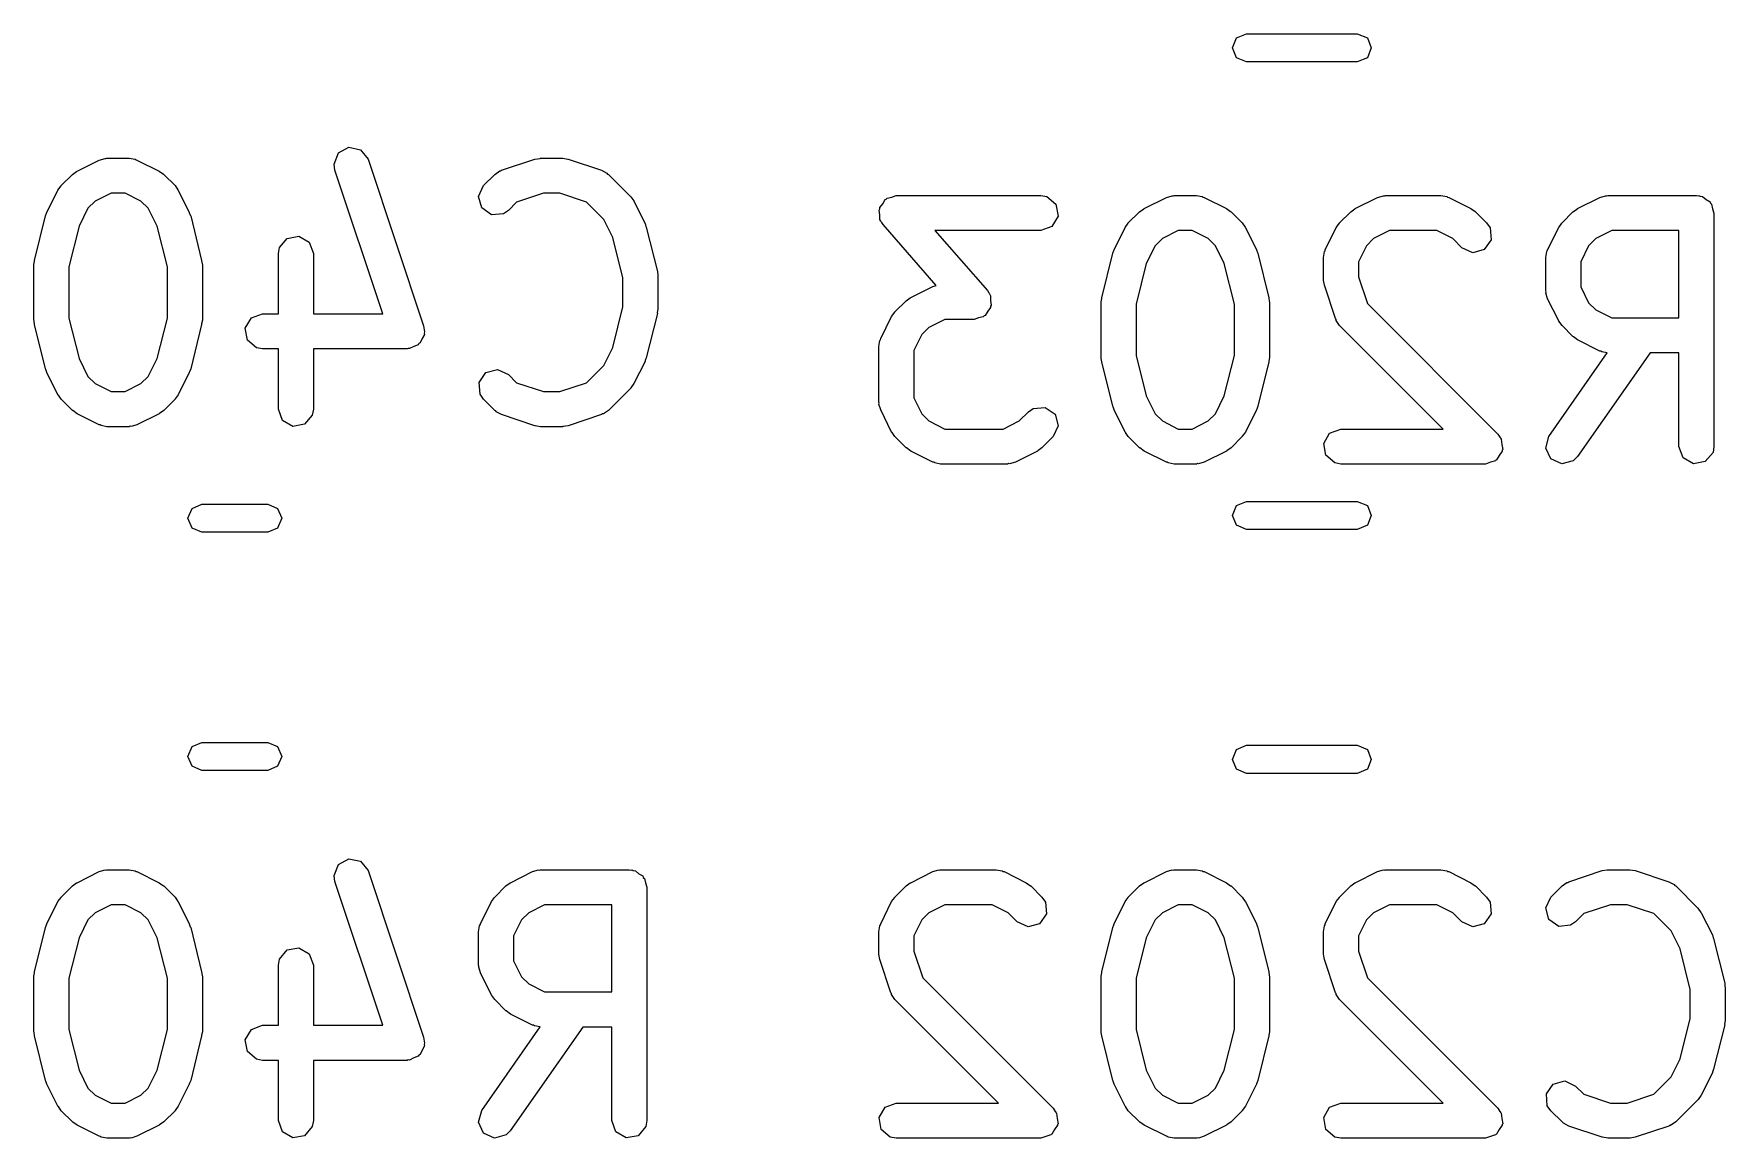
# Model space of a CAD drawing. Extents: x 109 to 192, y -153 to -42.
# Drawn here: x 168.05 to 175.29, y -76.57 to -71.84 of the extents above; entities that cross this region are included whole.
import ezdxf

# ---------------------------------------------------------------- set-up
doc = ezdxf.new("R2010")
doc.units = 0
doc.layers.add('BLACK', color=7, linetype='CONTINUOUS')

msp = doc.modelspace()

# ---------------------------------------------------------------- linework, layer by layer
at = {"layer": 'BLACK', "linetype": 'CONTINUOUS'}
for p, q in [((173.185, -71.8965), (173.202, -71.8541)), ((173.202, -71.8541), (173.245, -71.8365)), ((173.245, -71.8365), (173.719, -71.8365)), ((173.719, -71.8365), (173.762, -71.8541)), ((173.762, -71.8541), (173.779, -71.8965)), ((173.202, -71.9389), (173.185, -71.8965)), ((173.245, -71.9565), (173.202, -71.9389)), ((173.762, -71.9389), (173.719, -71.9565)), ((173.779, -71.8965), (173.762, -71.9389)), ((173.719, -71.9565), (173.245, -71.9565)), ((168.234, -72.4249), (168.329, -72.3773)), ((168.329, -72.3773), (168.354, -72.3699)), ((168.354, -72.3699), (168.358, -72.3709)), ((168.358, -72.3709), (168.362, -72.3694)), ((168.362, -72.3694), (168.458, -72.3694)), ((168.458, -72.3694), (168.483, -72.3739)), ((168.483, -72.3739), (168.487, -72.3768)), ((168.487, -72.3768), (168.491, -72.3773)), ((168.491, -72.3773), (168.586, -72.4249)), ((169.335, -72.3947), (169.354, -72.347)), ((169.354, -72.347), (169.399, -72.3226)), ((169.399, -72.3226), (169.449, -72.3329)), ((169.449, -72.3329), (169.481, -72.373)), ((169.481, -72.373), (169.719, -73.0873)), ((170.053, -72.4208), (170.196, -72.3732)), ((170.196, -72.3732), (170.218, -72.3699)), ((170.218, -72.3699), (170.22, -72.3694)), ((170.22, -72.3694), (170.315, -72.3694)), ((170.315, -72.3694), (170.337, -72.3733)), ((170.337, -72.3733), (170.338, -72.3732)), ((170.338, -72.3732), (170.481, -72.4208)), ((168.166, -72.4866), (168.214, -72.439)), ((168.214, -72.439), (168.232, -72.4261)), ((168.232, -72.4261), (168.234, -72.4249)), ((168.586, -72.4249), (168.604, -72.4383)), ((168.604, -72.4383), (168.606, -72.439)), ((168.606, -72.439), (168.654, -72.4866)), ((169.339, -72.4205), (169.335, -72.3947)), ((169.544, -73.036), (169.339, -72.4205)), ((169.976, -72.4866), (170.024, -72.439)), ((170.024, -72.439), (170.045, -72.424)), ((170.045, -72.424), (170.049, -72.4236)), ((170.049, -72.4236), (170.053, -72.4208)), ((170.481, -72.4208), (170.504, -72.4333)), ((170.504, -72.4333), (170.507, -72.4371)), ((170.507, -72.4371), (170.511, -72.439)), ((170.511, -72.439), (170.606, -72.5342)), ((168.105, -72.6013), (168.152, -72.5061)), ((168.152, -72.5061), (168.166, -72.4881)), ((168.166, -72.4881), (168.166, -72.4866)), ((168.38, -72.5194), (168.312, -72.5536)), ((168.44, -72.5194), (168.38, -72.5194)), ((168.508, -72.5536), (168.44, -72.5194)), ((168.654, -72.4866), (168.666, -72.505)), ((168.666, -72.505), (168.668, -72.5061)), ((168.668, -72.5061), (168.715, -72.6013)), ((169.954, -72.5331), (169.976, -72.4866)), ((170.232, -72.5194), (170.117, -72.5576)), ((170.303, -72.5194), (170.232, -72.5194)), ((170.417, -72.5576), (170.303, -72.5194)), ((171.725, -72.5363), (171.744, -72.5294)), ((171.744, -72.5294), (172.363, -72.5294)), ((172.363, -72.5294), (172.389, -72.5339)), ((172.901, -72.5373), (172.926, -72.5299)), ((172.926, -72.5299), (172.93, -72.5309)), ((172.93, -72.5309), (172.934, -72.5294)), ((172.934, -72.5294), (173.03, -72.5294)), ((173.03, -72.5294), (173.055, -72.5339)), ((173.806, -72.5373), (173.831, -72.5299)), ((173.831, -72.5299), (173.835, -72.5309)), ((173.835, -72.5309), (173.839, -72.5294)), ((173.839, -72.5294), (174.077, -72.5294)), ((174.077, -72.5294), (174.103, -72.5339)), ((174.758, -72.5373), (174.783, -72.5299)), ((174.783, -72.5299), (174.787, -72.5309)), ((174.787, -72.5309), (174.792, -72.5294)), ((174.792, -72.5294), (175.172, -72.5294)), ((175.172, -72.5294), (175.182, -72.5311)), ((175.182, -72.5311), (175.185, -72.5305)), ((175.185, -72.5305), (175.188, -72.5322)), ((175.188, -72.5322), (175.198, -72.5339)), ((168.099, -72.6167), (168.104, -72.6048)), ((168.104, -72.6048), (168.105, -72.6013)), ((168.281, -72.584), (168.243, -72.661)), ((168.312, -72.5536), (168.281, -72.584)), ((168.539, -72.584), (168.508, -72.5536)), ((168.577, -72.661), (168.539, -72.584)), ((168.715, -72.6013), (168.719, -72.6137)), ((169.968, -72.5826), (169.954, -72.5331)), ((170.01, -72.6121), (169.968, -72.5826)), ((170.082, -72.5927), (170.061, -72.6076)), ((170.117, -72.5576), (170.082, -72.5927)), ((170.491, -72.6317), (170.417, -72.5576)), ((170.606, -72.5342), (170.619, -72.5526)), ((170.619, -72.5526), (170.62, -72.5537)), ((170.62, -72.5537), (170.668, -72.6489)), ((171.67, -72.5914), (171.673, -72.5862)), ((171.674, -72.6113), (171.67, -72.5914)), ((171.673, -72.5802), (171.686, -72.5644)), ((171.673, -72.5862), (171.673, -72.5802)), ((171.686, -72.5644), (171.696, -72.5469)), ((171.696, -72.5469), (171.701, -72.5449)), ((171.701, -72.5449), (171.705, -72.5402)), ((171.705, -72.5402), (171.725, -72.5363)), ((172.389, -72.5339), (172.428, -72.5669)), ((172.428, -72.5669), (172.437, -72.6174)), ((172.738, -72.6466), (172.786, -72.599)), ((172.786, -72.599), (172.804, -72.5861)), ((172.804, -72.5861), (172.806, -72.5849)), ((172.806, -72.5849), (172.901, -72.5373)), ((173.055, -72.5339), (173.059, -72.5368)), ((173.059, -72.5368), (173.063, -72.5373)), ((173.063, -72.5373), (173.158, -72.5849)), ((173.158, -72.5849), (173.176, -72.5983)), ((173.176, -72.5983), (173.178, -72.599)), ((173.178, -72.599), (173.226, -72.6466)), ((173.643, -72.6466), (173.691, -72.599)), ((173.691, -72.599), (173.709, -72.5861)), ((173.709, -72.5861), (173.71, -72.5849)), ((173.71, -72.5849), (173.806, -72.5373)), ((174.103, -72.5339), (174.106, -72.5368)), ((174.106, -72.5368), (174.111, -72.5373)), ((174.111, -72.5373), (174.206, -72.5849)), ((174.206, -72.5849), (174.224, -72.5983)), ((174.224, -72.5983), (174.226, -72.599)), ((174.226, -72.599), (174.273, -72.6466)), ((174.596, -72.6466), (174.643, -72.599)), ((174.643, -72.599), (174.662, -72.5861)), ((174.662, -72.5861), (174.663, -72.5849)), ((174.663, -72.5849), (174.758, -72.5373)), ((175.198, -72.5339), (175.213, -72.5464)), ((175.213, -72.5464), (175.23, -72.5562)), ((175.23, -72.5562), (175.232, -72.5625)), ((175.232, -72.5625), (175.237, -72.5669)), ((175.237, -72.5669), (175.241, -72.5861)), ((175.241, -72.5861), (175.247, -72.6044)), ((175.247, -72.6044), (175.247, -73.6044)), ((168.052, -72.8071), (168.099, -72.6167)), ((168.243, -72.661), (168.199, -72.8346)), ((168.621, -72.8346), (168.577, -72.661)), ((168.719, -72.6137), (168.721, -72.6167)), ((168.721, -72.6167), (168.768, -72.8071)), ((170.061, -72.6076), (170.01, -72.6121)), ((170.53, -72.7087), (170.491, -72.6317)), ((170.668, -72.6489), (170.671, -72.6613)), ((170.671, -72.6613), (170.673, -72.6643)), ((170.673, -72.6643), (170.721, -72.8548)), ((171.674, -72.6315), (171.674, -72.6113)), ((171.678, -72.6388), (171.674, -72.6315)), ((171.679, -72.6419), (171.678, -72.6388)), ((171.682, -72.6441), (171.679, -72.6419)), ((171.687, -72.6538), (171.682, -72.6441)), ((171.915, -72.914), (171.687, -72.6538)), ((172.411, -72.6618), (172.363, -72.6794)), ((172.437, -72.6174), (172.411, -72.6618)), ((172.677, -72.7613), (172.724, -72.6661)), ((172.724, -72.6661), (172.738, -72.6481)), ((172.738, -72.6481), (172.738, -72.6466)), ((173.226, -72.6466), (173.238, -72.665)), ((173.238, -72.665), (173.24, -72.6661)), ((173.24, -72.6661), (173.287, -72.7613)), ((173.582, -72.7613), (173.629, -72.6661)), ((173.629, -72.6661), (173.643, -72.6481)), ((173.643, -72.6481), (173.643, -72.6466)), ((174.273, -72.6466), (174.288, -72.6679)), ((174.288, -72.6679), (174.293, -72.719)), ((174.534, -72.7613), (174.582, -72.6661)), ((174.582, -72.6661), (174.595, -72.6481)), ((174.595, -72.6481), (174.596, -72.6466)), ((169.101, -72.7521), (169.134, -72.7128)), ((169.134, -72.7128), (169.185, -72.7039)), ((169.185, -72.7039), (169.229, -72.7295)), ((169.229, -72.7295), (169.247, -72.7777)), ((170.573, -72.8822), (170.53, -72.7087)), ((172.363, -72.6794), (171.909, -72.6794)), ((171.909, -72.6794), (172.134, -72.9359)), ((172.853, -72.744), (172.815, -72.821)), ((172.884, -72.7136), (172.853, -72.744)), ((172.952, -72.6794), (172.884, -72.7136)), ((173.012, -72.6794), (172.952, -72.6794)), ((173.08, -72.7136), (173.012, -72.6794)), ((173.111, -72.744), (173.08, -72.7136)), ((173.149, -72.821), (173.111, -72.744)), ((173.758, -72.744), (173.724, -72.8126)), ((173.788, -72.7136), (173.758, -72.744)), ((173.857, -72.6794), (173.788, -72.7136)), ((174.06, -72.6794), (173.857, -72.6794)), ((174.128, -72.7136), (174.06, -72.6794)), ((174.167, -72.7527), (174.128, -72.7136)), ((174.293, -72.719), (174.263, -72.7611)), ((174.71, -72.744), (174.676, -72.8126)), ((174.741, -72.7136), (174.71, -72.744)), ((174.809, -72.6794), (174.741, -72.7136)), ((175.097, -72.6794), (174.809, -72.6794)), ((175.097, -73.0532), (175.097, -72.6794)), ((168.049, -72.8253), (168.052, -72.8106)), ((168.052, -72.8106), (168.052, -72.8071)), ((168.768, -72.8071), (168.77, -72.8221)), ((168.77, -72.8221), (168.771, -72.8253)), ((169.097, -72.7777), (169.101, -72.7521)), ((169.097, -73.036), (169.097, -72.7777)), ((169.247, -72.7777), (169.247, -73.036)), ((172.624, -72.9671), (172.671, -72.7767)), ((172.671, -72.7767), (172.676, -72.7648)), ((172.676, -72.7648), (172.677, -72.7613)), ((172.815, -72.821), (172.771, -72.9946)), ((173.193, -72.9946), (173.149, -72.821)), ((173.287, -72.7613), (173.291, -72.7737)), ((173.291, -72.7737), (173.293, -72.7767)), ((173.293, -72.7767), (173.34, -72.9671)), ((173.574, -72.7949), (173.578, -72.7692)), ((173.574, -72.8901), (173.574, -72.7949)), ((173.578, -72.7692), (173.581, -72.7658)), ((173.581, -72.7658), (173.582, -72.7613)), ((173.724, -72.8126), (173.724, -72.8779)), ((174.214, -72.7743), (174.167, -72.7527)), ((174.263, -72.7611), (174.214, -72.7743)), ((174.526, -72.7949), (174.531, -72.7692)), ((174.526, -72.9377), (174.526, -72.7949)), ((174.531, -72.7692), (174.533, -72.7658)), ((174.533, -72.7658), (174.534, -72.7613)), ((174.676, -72.8126), (174.676, -72.92)), ((168.049, -73.0634), (168.049, -72.8253)), ((168.199, -72.8346), (168.199, -73.0542)), ((168.621, -73.0542), (168.621, -72.8346)), ((168.771, -72.8253), (168.771, -73.0634)), ((170.573, -73.0066), (170.573, -72.8822)), ((170.721, -72.8548), (170.722, -72.8697)), ((170.722, -72.8697), (170.723, -72.873)), ((170.723, -72.873), (170.723, -73.0158)), ((173.574, -72.8916), (173.574, -72.8901)), ((173.578, -72.9138), (173.574, -72.8916)), ((173.724, -72.8779), (173.762, -72.9924)), ((171.786, -72.9799), (171.804, -72.9671)), ((171.804, -72.9671), (171.806, -72.9659)), ((171.806, -72.9659), (171.901, -72.9183)), ((171.901, -72.9183), (171.915, -72.914)), ((172.134, -72.9359), (172.14, -72.9456)), ((172.14, -72.9456), (172.142, -72.9478)), ((172.142, -72.9478), (172.143, -72.9509)), ((172.143, -72.9509), (172.147, -72.9582)), ((172.147, -72.9582), (172.148, -72.9784)), ((172.624, -72.9706), (172.624, -72.9671)), ((173.34, -72.9671), (173.342, -72.9821)), ((173.625, -73.0567), (173.578, -72.9138)), ((174.528, -72.9419), (174.526, -72.9377)), ((174.527, -72.9463), (174.528, -72.9419)), ((174.534, -72.9713), (174.527, -72.9463)), ((174.676, -72.92), (174.71, -72.9885)), ((168.981, -73.0536), (169.029, -73.036)), ((169.029, -73.036), (169.097, -73.036)), ((169.247, -73.036), (169.544, -73.036)), ((170.53, -73.1801), (170.573, -73.0066)), ((170.721, -73.034), (170.673, -73.2245)), ((170.723, -73.0158), (170.72, -73.0306)), ((170.72, -73.0306), (170.721, -73.034)), ((171.724, -73.047), (171.738, -73.029)), ((171.738, -73.0275), (171.786, -72.9799)), ((171.738, -73.029), (171.738, -73.0275)), ((172.136, -73.0253), (172.125, -73.0428)), ((172.148, -73.0095), (172.136, -73.0253)), ((172.148, -72.9784), (172.151, -72.9984)), ((172.151, -72.9984), (172.148, -73.0035)), ((172.148, -73.0035), (172.148, -73.0095)), ((172.621, -72.9853), (172.624, -72.9706)), ((172.621, -73.2234), (172.621, -72.9853)), ((172.771, -72.9946), (172.771, -73.2142)), ((173.193, -73.2142), (173.193, -72.9946)), ((173.342, -72.9821), (173.343, -72.9853)), ((173.343, -72.9853), (173.343, -73.2234)), ((173.762, -72.9924), (174.321, -73.5513)), ((174.582, -73.0665), (174.534, -72.9713)), ((174.71, -72.9885), (174.741, -73.0189)), ((174.741, -73.0189), (174.809, -73.0532)), ((168.05, -73.0667), (168.049, -73.0634)), ((168.052, -73.0816), (168.05, -73.0667)), ((168.099, -73.2721), (168.052, -73.0816)), ((168.199, -73.0542), (168.243, -73.2277)), ((168.577, -73.2277), (168.621, -73.0542)), ((168.768, -73.0816), (168.721, -73.2721)), ((168.771, -73.0634), (168.768, -73.0782)), ((168.768, -73.0782), (168.768, -73.0816)), ((168.955, -73.098), (168.981, -73.0536)), ((168.964, -73.1485), (168.955, -73.098)), ((169.719, -73.0873), (169.723, -73.1131)), ((171.677, -73.1423), (171.724, -73.047)), ((171.884, -73.0946), (171.853, -73.125)), ((171.952, -73.0603), (171.884, -73.0946)), ((172.077, -73.0603), (171.952, -73.0603)), ((172.096, -73.0534), (172.077, -73.0603)), ((172.116, -73.0495), (172.096, -73.0534)), ((172.12, -73.0448), (172.116, -73.0495)), ((172.125, -73.0428), (172.12, -73.0448)), ((173.628, -73.0602), (173.625, -73.0567)), ((173.628, -73.0646), (173.628, -73.0602)), ((173.643, -73.086), (173.628, -73.0646)), ((174.087, -73.5294), (173.643, -73.086)), ((174.583, -73.0676), (174.582, -73.0665)), ((174.596, -73.086), (174.583, -73.0676)), ((174.643, -73.1336), (174.596, -73.086)), ((174.809, -73.0532), (175.097, -73.0532)), ((169.003, -73.1815), (168.964, -73.1485)), ((169.029, -73.186), (169.003, -73.1815)), ((169.653, -73.1841), (169.648, -73.186)), ((169.659, -73.1852), (169.653, -73.1841)), ((169.677, -73.1755), (169.659, -73.1852)), ((169.696, -73.1685), (169.677, -73.1755)), ((169.699, -73.1635), (169.696, -73.1685)), ((169.704, -73.1608), (169.699, -73.1635)), ((169.712, -73.1418), (169.704, -73.1608)), ((169.722, -73.1241), (169.712, -73.1418)), ((169.723, -73.1131), (169.721, -73.1184)), ((169.721, -73.1184), (169.722, -73.1241)), ((170.491, -73.2571), (170.53, -73.1801)), ((171.669, -73.1758), (171.673, -73.1502)), ((171.669, -73.4139), (171.669, -73.1758)), ((171.673, -73.1502), (171.676, -73.1467)), ((171.676, -73.1467), (171.677, -73.1423)), ((171.853, -73.125), (171.819, -73.1935)), ((174.645, -73.1343), (174.643, -73.1336)), ((174.663, -73.1477), (174.645, -73.1343)), ((174.758, -73.1953), (174.663, -73.1477)), ((168.243, -73.2277), (168.281, -73.3047)), ((168.539, -73.3047), (168.577, -73.2277)), ((169.097, -73.186), (169.029, -73.186)), ((169.097, -73.4444), (169.097, -73.186)), ((169.648, -73.186), (169.247, -73.186)), ((169.247, -73.186), (169.247, -73.4444)), ((170.668, -73.2398), (170.62, -73.3351)), ((170.673, -73.2245), (170.668, -73.2363)), ((170.668, -73.2363), (170.668, -73.2398)), ((171.819, -73.1935), (171.819, -73.3962)), ((172.622, -73.2267), (172.621, -73.2234)), ((172.624, -73.2416), (172.622, -73.2267)), ((172.671, -73.4321), (172.624, -73.2416)), ((172.771, -73.2142), (172.815, -73.3877)), ((173.149, -73.3877), (173.193, -73.2142)), ((173.34, -73.2416), (173.293, -73.4321)), ((173.343, -73.2234), (173.34, -73.2382)), ((173.34, -73.2382), (173.34, -73.2416)), ((174.54, -73.5614), (174.79, -73.203)), ((174.973, -73.2032), (174.662, -73.6474)), ((174.762, -73.1958), (174.758, -73.1953)), ((174.766, -73.1987), (174.762, -73.1958)), ((174.79, -73.203), (174.766, -73.1987)), ((175.097, -73.2032), (174.973, -73.2032)), ((175.097, -73.6044), (175.097, -73.2032)), ((168.101, -73.275), (168.099, -73.2721)), ((168.105, -73.2874), (168.101, -73.275)), ((168.152, -73.3827), (168.105, -73.2874)), ((168.281, -73.3047), (168.312, -73.3351)), ((168.508, -73.3351), (168.539, -73.3047)), ((168.715, -73.2874), (168.668, -73.3827)), ((168.716, -73.2839), (168.715, -73.2874)), ((168.721, -73.2721), (168.716, -73.2839)), ((169.957, -73.3297), (169.986, -73.2877)), ((169.986, -73.2877), (170.036, -73.2744)), ((170.036, -73.2744), (170.082, -73.2961)), ((170.082, -73.2961), (170.117, -73.3312)), ((170.417, -73.3312), (170.491, -73.2571)), ((168.154, -73.3838), (168.152, -73.3827)), ((168.166, -73.4022), (168.154, -73.3838)), ((168.312, -73.3351), (168.38, -73.3694)), ((168.38, -73.3694), (168.44, -73.3694)), ((168.44, -73.3694), (168.508, -73.3351)), ((168.668, -73.3827), (168.654, -73.4007)), ((168.654, -73.4007), (168.654, -73.4022)), ((169.961, -73.3808), (169.957, -73.3297)), ((169.976, -73.4022), (169.961, -73.3808)), ((170.117, -73.3312), (170.232, -73.3694)), ((170.232, -73.3694), (170.303, -73.3694)), ((170.303, -73.3694), (170.417, -73.3312)), ((170.606, -73.3546), (170.511, -73.4498)), ((170.607, -73.3531), (170.606, -73.3546)), ((170.62, -73.3351), (170.607, -73.3531)), ((171.819, -73.3962), (171.853, -73.4647)), ((172.815, -73.3877), (172.853, -73.4647)), ((173.111, -73.4647), (173.149, -73.3877)), ((168.214, -73.4498), (168.166, -73.4022)), ((168.216, -73.4505), (168.214, -73.4498)), ((168.234, -73.4638), (168.216, -73.4505)), ((168.329, -73.5115), (168.234, -73.4638)), ((168.586, -73.4638), (168.491, -73.5115)), ((168.588, -73.4627), (168.586, -73.4638)), ((168.606, -73.4498), (168.588, -73.4627)), ((168.654, -73.4022), (168.606, -73.4498)), ((169.114, -73.4926), (169.097, -73.4444)), ((169.242, -73.47), (169.209, -73.5093)), ((169.247, -73.4444), (169.242, -73.47)), ((170.024, -73.4498), (169.976, -73.4022)), ((170.028, -73.4517), (170.024, -73.4498)), ((170.03, -73.4555), (170.028, -73.4517)), ((170.053, -73.4679), (170.03, -73.4555)), ((170.196, -73.5155), (170.053, -73.4679)), ((170.481, -73.4679), (170.338, -73.5155)), ((170.485, -73.4651), (170.481, -73.4679)), ((170.489, -73.4647), (170.485, -73.4651)), ((170.511, -73.4498), (170.489, -73.4647)), ((171.67, -73.4181), (171.669, -73.4139)), ((171.669, -73.4225), (171.67, -73.4181)), ((171.677, -73.4474), (171.669, -73.4225)), ((171.724, -73.5427), (171.677, -73.4474)), ((171.853, -73.4647), (171.884, -73.4951)), ((172.271, -73.4951), (172.31, -73.4561)), ((172.31, -73.4561), (172.331, -73.4412)), ((172.331, -73.4412), (172.382, -73.4367)), ((172.382, -73.4367), (172.424, -73.4661)), ((172.424, -73.4661), (172.438, -73.5157)), ((172.673, -73.435), (172.671, -73.4321)), ((172.677, -73.4474), (172.673, -73.435)), ((172.724, -73.5427), (172.677, -73.4474)), ((172.853, -73.4647), (172.884, -73.4951)), ((173.08, -73.4951), (173.111, -73.4647)), ((173.287, -73.4474), (173.24, -73.5427)), ((173.288, -73.4439), (173.287, -73.4474)), ((173.293, -73.4321), (173.288, -73.4439)), ((168.333, -73.512), (168.329, -73.5115)), ((168.337, -73.5149), (168.333, -73.512)), ((168.362, -73.5194), (168.337, -73.5149)), ((168.458, -73.5194), (168.362, -73.5194)), ((168.462, -73.5178), (168.458, -73.5194)), ((168.466, -73.5189), (168.462, -73.5178)), ((168.491, -73.5115), (168.466, -73.5189)), ((169.159, -73.5182), (169.114, -73.4926)), ((169.209, -73.5093), (169.159, -73.5182)), ((170.197, -73.5155), (170.196, -73.5155)), ((170.22, -73.5194), (170.197, -73.5155)), ((170.315, -73.5194), (170.22, -73.5194)), ((170.316, -73.5188), (170.315, -73.5194)), ((170.338, -73.5155), (170.316, -73.5188)), ((171.726, -73.5438), (171.724, -73.5427)), ((171.738, -73.5622), (171.726, -73.5438)), ((171.884, -73.4951), (171.952, -73.5294)), ((171.952, -73.5294), (172.202, -73.5294)), ((172.202, -73.5294), (172.271, -73.4951)), ((172.438, -73.5157), (172.416, -73.5622)), ((172.726, -73.5438), (172.724, -73.5427)), ((172.738, -73.5622), (172.726, -73.5438)), ((172.884, -73.4951), (172.952, -73.5294)), ((172.952, -73.5294), (173.012, -73.5294)), ((173.012, -73.5294), (173.08, -73.4951)), ((173.24, -73.5427), (173.226, -73.5607)), ((173.6, -73.5469), (173.649, -73.5294)), ((173.649, -73.5294), (174.087, -73.5294)), ((171.786, -73.6098), (171.738, -73.5622)), ((171.788, -73.6105), (171.786, -73.6098)), ((171.806, -73.6238), (171.788, -73.6105)), ((172.368, -73.6098), (172.35, -73.6227)), ((172.416, -73.5622), (172.368, -73.6098)), ((172.786, -73.6098), (172.738, -73.5622)), ((172.788, -73.6105), (172.786, -73.6098)), ((172.806, -73.6238), (172.788, -73.6105)), ((173.178, -73.6098), (173.16, -73.6227)), ((173.226, -73.5622), (173.178, -73.6098)), ((173.226, -73.5607), (173.226, -73.5622)), ((173.575, -73.5914), (173.6, -73.5469)), ((173.584, -73.6419), (173.575, -73.5914)), ((174.321, -73.5513), (174.33, -73.5648)), ((174.33, -73.5648), (174.333, -73.5669)), ((174.333, -73.5669), (174.333, -73.5689)), ((174.333, -73.5689), (174.336, -73.5727)), ((174.336, -73.5727), (174.338, -73.5952)), ((174.338, -73.5952), (174.342, -73.6174)), ((174.342, -73.6174), (174.34, -73.6204)), ((174.526, -73.6109), (174.54, -73.5614)), ((174.548, -73.6574), (174.526, -73.6109)), ((175.115, -73.6526), (175.097, -73.6044)), ((175.247, -73.6044), (175.243, -73.63)), ((171.901, -73.6715), (171.806, -73.6238)), ((171.905, -73.672), (171.901, -73.6715)), ((171.909, -73.6749), (171.905, -73.672)), ((171.934, -73.6794), (171.909, -73.6749)), ((172.22, -73.6794), (171.934, -73.6794)), ((172.224, -73.6778), (172.22, -73.6794)), ((172.229, -73.6789), (172.224, -73.6778)), ((172.254, -73.6715), (172.229, -73.6789)), ((172.349, -73.6238), (172.254, -73.6715)), ((172.35, -73.6227), (172.349, -73.6238)), ((172.901, -73.6715), (172.806, -73.6238)), ((172.905, -73.672), (172.901, -73.6715)), ((172.909, -73.6749), (172.905, -73.672)), ((172.934, -73.6794), (172.909, -73.6749)), ((173.03, -73.6794), (172.934, -73.6794)), ((173.034, -73.6778), (173.03, -73.6794)), ((173.038, -73.6789), (173.034, -73.6778)), ((173.063, -73.6715), (173.038, -73.6789)), ((173.158, -73.6238), (173.063, -73.6715)), ((173.16, -73.6227), (173.158, -73.6238)), ((173.623, -73.6749), (173.584, -73.6419)), ((173.649, -73.6794), (173.623, -73.6749)), ((174.268, -73.6794), (173.649, -73.6794)), ((174.289, -73.6717), (174.268, -73.6794)), ((174.311, -73.6658), (174.289, -73.6717)), ((174.313, -73.663), (174.311, -73.6658)), ((174.316, -73.6618), (174.313, -73.663)), ((174.327, -73.6423), (174.316, -73.6618)), ((174.34, -73.6238), (174.327, -73.6423)), ((174.34, -73.6204), (174.34, -73.6238)), ((174.595, -73.6791), (174.548, -73.6574)), ((174.644, -73.6658), (174.595, -73.6791)), ((174.662, -73.6474), (174.644, -73.6658)), ((175.159, -73.6782), (175.115, -73.6526)), ((175.21, -73.6693), (175.159, -73.6782)), ((175.243, -73.63), (175.21, -73.6693)), ((168.709, -73.912), (168.727, -73.8696)), ((168.727, -73.8696), (168.769, -73.852)), ((168.769, -73.852), (169.051, -73.852)), ((169.051, -73.852), (169.093, -73.8696)), ((169.093, -73.8696), (169.111, -73.912)), ((173.185, -73.8995), (173.202, -73.8571)), ((173.202, -73.9419), (173.185, -73.8995)), ((173.202, -73.8571), (173.245, -73.8395)), ((173.245, -73.8395), (173.719, -73.8395)), ((173.719, -73.8395), (173.762, -73.8571)), ((173.762, -73.8571), (173.779, -73.8995)), ((173.779, -73.8995), (173.762, -73.9419)), ((168.727, -73.9544), (168.709, -73.912)), ((168.769, -73.972), (168.727, -73.9544)), ((169.051, -73.972), (168.769, -73.972)), ((169.093, -73.9544), (169.051, -73.972)), ((169.111, -73.912), (169.093, -73.9544)), ((173.245, -73.9595), (173.202, -73.9419)), ((173.719, -73.9595), (173.245, -73.9595)), ((173.762, -73.9419), (173.719, -73.9595)), ((168.709, -74.932), (168.727, -74.8896)), ((168.727, -74.8896), (168.769, -74.872)), ((168.769, -74.872), (169.051, -74.872)), ((169.051, -74.872), (169.093, -74.8896)), ((169.093, -74.8896), (169.111, -74.932)), ((173.185, -74.9445), (173.202, -74.9021)), ((173.202, -74.9021), (173.245, -74.8845)), ((173.245, -74.8845), (173.719, -74.8845)), ((173.719, -74.8845), (173.762, -74.9021)), ((173.762, -74.9021), (173.779, -74.9445)), ((168.727, -74.9744), (168.709, -74.932)), ((168.769, -74.992), (168.727, -74.9744)), ((169.051, -74.992), (168.769, -74.992)), ((169.093, -74.9744), (169.051, -74.992)), ((169.111, -74.932), (169.093, -74.9744)), ((173.202, -74.9869), (173.185, -74.9445)), ((173.245, -75.0045), (173.202, -74.9869)), ((173.762, -74.9869), (173.719, -75.0045)), ((173.779, -74.9445), (173.762, -74.9869)), ((173.719, -75.0045), (173.245, -75.0045)), ((168.234, -75.4729), (168.329, -75.4253)), ((168.329, -75.4253), (168.354, -75.4179)), ((168.354, -75.4179), (168.358, -75.4189)), ((168.358, -75.4189), (168.362, -75.4174)), ((168.362, -75.4174), (168.458, -75.4174)), ((168.458, -75.4174), (168.483, -75.4219)), ((168.483, -75.4219), (168.487, -75.4248)), ((168.487, -75.4248), (168.491, -75.4253)), ((168.491, -75.4253), (168.586, -75.4729)), ((169.335, -75.4427), (169.354, -75.395)), ((169.354, -75.395), (169.399, -75.3706)), ((169.399, -75.3706), (169.449, -75.3809)), ((169.449, -75.3809), (169.481, -75.421)), ((169.481, -75.421), (169.719, -76.1353)), ((170.091, -75.4729), (170.186, -75.4253)), ((170.186, -75.4253), (170.211, -75.4179)), ((170.211, -75.4179), (170.215, -75.4189)), ((170.215, -75.4189), (170.22, -75.4174)), ((170.22, -75.4174), (170.6, -75.4174)), ((170.6, -75.4174), (170.61, -75.4191)), ((170.61, -75.4191), (170.613, -75.4185)), ((170.613, -75.4185), (170.616, -75.4202)), ((170.616, -75.4202), (170.626, -75.4219)), ((170.626, -75.4219), (170.641, -75.4344)), ((171.806, -75.4729), (171.901, -75.4253)), ((171.901, -75.4253), (171.926, -75.4179)), ((171.926, -75.4179), (171.93, -75.4189)), ((171.93, -75.4189), (171.934, -75.4174)), ((171.934, -75.4174), (172.172, -75.4174)), ((172.172, -75.4174), (172.198, -75.4219)), ((172.198, -75.4219), (172.202, -75.4248)), ((172.202, -75.4248), (172.206, -75.4253)), ((172.206, -75.4253), (172.301, -75.4729)), ((172.806, -75.4729), (172.901, -75.4253)), ((172.901, -75.4253), (172.926, -75.4179)), ((172.926, -75.4179), (172.93, -75.4189)), ((172.93, -75.4189), (172.934, -75.4174)), ((172.934, -75.4174), (173.03, -75.4174)), ((173.03, -75.4174), (173.055, -75.4219)), ((173.055, -75.4219), (173.059, -75.4248)), ((173.059, -75.4248), (173.063, -75.4253)), ((173.063, -75.4253), (173.158, -75.4729)), ((173.71, -75.4729), (173.806, -75.4253)), ((173.806, -75.4253), (173.831, -75.4179)), ((173.831, -75.4179), (173.835, -75.4189)), ((173.835, -75.4189), (173.839, -75.4174)), ((173.839, -75.4174), (174.077, -75.4174)), ((174.077, -75.4174), (174.103, -75.4219)), ((174.103, -75.4219), (174.106, -75.4248)), ((174.106, -75.4248), (174.111, -75.4253)), ((174.111, -75.4253), (174.206, -75.4729)), ((174.625, -75.4688), (174.768, -75.4212)), ((174.768, -75.4212), (174.79, -75.4179)), ((174.79, -75.4179), (174.792, -75.4174)), ((174.792, -75.4174), (174.887, -75.4174)), ((174.887, -75.4174), (174.909, -75.4213)), ((174.909, -75.4213), (174.91, -75.4212)), ((174.91, -75.4212), (175.053, -75.4688)), ((168.166, -75.5346), (168.214, -75.487)), ((168.214, -75.487), (168.232, -75.4741)), ((168.232, -75.4741), (168.234, -75.4729)), ((168.586, -75.4729), (168.604, -75.4863)), ((168.604, -75.4863), (168.606, -75.487)), ((168.606, -75.487), (168.654, -75.5346)), ((169.339, -75.4685), (169.335, -75.4427)), ((169.544, -76.084), (169.339, -75.4685)), ((170.024, -75.5346), (170.071, -75.487)), ((170.071, -75.487), (170.09, -75.4741)), ((170.09, -75.4741), (170.091, -75.4729)), ((170.641, -75.4344), (170.658, -75.4442)), ((170.658, -75.4442), (170.66, -75.4505)), ((170.66, -75.4505), (170.665, -75.4549)), ((170.665, -75.4549), (170.669, -75.4741)), ((170.669, -75.4741), (170.675, -75.4924)), ((170.675, -75.4924), (170.675, -76.4924)), ((171.738, -75.5346), (171.786, -75.487)), ((171.786, -75.487), (171.804, -75.4741)), ((171.804, -75.4741), (171.806, -75.4729)), ((172.301, -75.4729), (172.319, -75.4863)), ((172.319, -75.4863), (172.321, -75.487)), ((172.321, -75.487), (172.368, -75.5346)), ((172.738, -75.5346), (172.786, -75.487)), ((172.786, -75.487), (172.804, -75.4741)), ((172.804, -75.4741), (172.806, -75.4729)), ((173.158, -75.4729), (173.176, -75.4863)), ((173.176, -75.4863), (173.178, -75.487)), ((173.178, -75.487), (173.226, -75.5346)), ((173.643, -75.5346), (173.691, -75.487)), ((173.691, -75.487), (173.709, -75.4741)), ((173.709, -75.4741), (173.71, -75.4729)), ((174.206, -75.4729), (174.224, -75.4863)), ((174.224, -75.4863), (174.226, -75.487)), ((174.226, -75.487), (174.273, -75.5346)), ((174.548, -75.5346), (174.596, -75.487)), ((174.596, -75.487), (174.617, -75.472)), ((174.617, -75.472), (174.621, -75.4716)), ((174.621, -75.4716), (174.625, -75.4688)), ((175.053, -75.4688), (175.076, -75.4813)), ((175.076, -75.4813), (175.079, -75.4851)), ((175.079, -75.4851), (175.083, -75.487)), ((175.083, -75.487), (175.178, -75.5822)), ((168.105, -75.6493), (168.152, -75.5541)), ((168.152, -75.5541), (168.166, -75.5361)), ((168.166, -75.5361), (168.166, -75.5346)), ((168.38, -75.5674), (168.312, -75.6016)), ((168.44, -75.5674), (168.38, -75.5674)), ((168.508, -75.6016), (168.44, -75.5674)), ((168.654, -75.5346), (168.666, -75.553)), ((168.666, -75.553), (168.668, -75.5541)), ((168.668, -75.5541), (168.715, -75.6493)), ((169.962, -75.6493), (170.01, -75.5541)), ((170.01, -75.5541), (170.023, -75.5361)), ((170.023, -75.5361), (170.024, -75.5346)), ((170.237, -75.5674), (170.169, -75.6016)), ((170.525, -75.5674), (170.237, -75.5674)), ((170.525, -75.9412), (170.525, -75.5674)), ((171.677, -75.6493), (171.724, -75.5541)), ((171.724, -75.5541), (171.738, -75.5361)), ((171.738, -75.5361), (171.738, -75.5346)), ((171.952, -75.5674), (171.884, -75.6016)), ((172.155, -75.5674), (171.952, -75.5674)), ((172.223, -75.6016), (172.155, -75.5674)), ((172.368, -75.5346), (172.383, -75.5559)), ((172.383, -75.5559), (172.388, -75.607)), ((172.677, -75.6493), (172.724, -75.5541)), ((172.724, -75.5541), (172.738, -75.5361)), ((172.738, -75.5361), (172.738, -75.5346)), ((172.952, -75.5674), (172.884, -75.6016)), ((173.012, -75.5674), (172.952, -75.5674)), ((173.08, -75.6016), (173.012, -75.5674)), ((173.226, -75.5346), (173.238, -75.553)), ((173.238, -75.553), (173.24, -75.5541)), ((173.24, -75.5541), (173.287, -75.6493)), ((173.582, -75.6493), (173.629, -75.5541)), ((173.629, -75.5541), (173.643, -75.5361)), ((173.643, -75.5361), (173.643, -75.5346)), ((173.857, -75.5674), (173.788, -75.6016)), ((174.06, -75.5674), (173.857, -75.5674)), ((174.128, -75.6016), (174.06, -75.5674)), ((174.273, -75.5346), (174.288, -75.5559)), ((174.288, -75.5559), (174.293, -75.607)), ((174.526, -75.5811), (174.548, -75.5346)), ((174.804, -75.5674), (174.689, -75.6056)), ((174.875, -75.5674), (174.804, -75.5674)), ((174.989, -75.6056), (174.875, -75.5674)), ((168.281, -75.632), (168.243, -75.709)), ((168.312, -75.6016), (168.281, -75.632)), ((168.539, -75.632), (168.508, -75.6016)), ((168.577, -75.709), (168.539, -75.632)), ((170.138, -75.632), (170.104, -75.7006)), ((170.169, -75.6016), (170.138, -75.632)), ((171.853, -75.632), (171.819, -75.7006)), ((171.884, -75.6016), (171.853, -75.632)), ((172.262, -75.6407), (172.223, -75.6016)), ((172.309, -75.6623), (172.262, -75.6407)), ((172.388, -75.607), (172.358, -75.6491)), ((172.853, -75.632), (172.815, -75.709)), ((172.884, -75.6016), (172.853, -75.632)), ((173.111, -75.632), (173.08, -75.6016)), ((173.149, -75.709), (173.111, -75.632)), ((173.758, -75.632), (173.724, -75.7006)), ((173.788, -75.6016), (173.758, -75.632)), ((174.167, -75.6407), (174.128, -75.6016)), ((174.214, -75.6623), (174.167, -75.6407)), ((174.293, -75.607), (174.263, -75.6491)), ((174.54, -75.6306), (174.526, -75.5811)), ((174.582, -75.6601), (174.54, -75.6306)), ((174.654, -75.6407), (174.633, -75.6556)), ((174.689, -75.6056), (174.654, -75.6407)), ((175.063, -75.6797), (174.989, -75.6056)), ((175.178, -75.5822), (175.191, -75.6006)), ((175.191, -75.6006), (175.192, -75.6017)), ((175.192, -75.6017), (175.24, -75.6969)), ((168.052, -75.8551), (168.099, -75.6647)), ((168.099, -75.6647), (168.104, -75.6528)), ((168.104, -75.6528), (168.105, -75.6493)), ((168.243, -75.709), (168.199, -75.8826)), ((168.621, -75.8826), (168.577, -75.709)), ((168.715, -75.6493), (168.719, -75.6617)), ((168.719, -75.6617), (168.721, -75.6647)), ((168.721, -75.6647), (168.768, -75.8551)), ((169.954, -75.6829), (169.959, -75.6572)), ((169.954, -75.8257), (169.954, -75.6829)), ((169.959, -75.6572), (169.961, -75.6538)), ((169.961, -75.6538), (169.962, -75.6493)), ((170.104, -75.7006), (170.104, -75.808)), ((171.669, -75.6829), (171.673, -75.6572)), ((171.669, -75.7781), (171.669, -75.6829)), ((171.673, -75.6572), (171.676, -75.6538)), ((171.676, -75.6538), (171.677, -75.6493)), ((171.819, -75.7006), (171.819, -75.7659)), ((172.358, -75.6491), (172.309, -75.6623)), ((172.624, -75.8551), (172.671, -75.6647)), ((172.671, -75.6647), (172.676, -75.6528)), ((172.676, -75.6528), (172.677, -75.6493)), ((172.815, -75.709), (172.771, -75.8826)), ((173.193, -75.8826), (173.149, -75.709)), ((173.287, -75.6493), (173.291, -75.6617)), ((173.291, -75.6617), (173.293, -75.6647)), ((173.293, -75.6647), (173.34, -75.8551)), ((173.574, -75.6829), (173.578, -75.6572)), ((173.574, -75.7781), (173.574, -75.6829)), ((173.578, -75.6572), (173.581, -75.6538)), ((173.581, -75.6538), (173.582, -75.6493)), ((173.724, -75.7006), (173.724, -75.7659)), ((174.263, -75.6491), (174.214, -75.6623)), ((174.633, -75.6556), (174.582, -75.6601)), ((175.102, -75.7567), (175.063, -75.6797)), ((175.24, -75.6969), (175.243, -75.7093)), ((175.243, -75.7093), (175.245, -75.7123)), ((175.245, -75.7123), (175.293, -75.9028)), ((169.101, -75.8001), (169.134, -75.7608)), ((169.134, -75.7608), (169.185, -75.7519)), ((169.185, -75.7519), (169.229, -75.7775)), ((169.229, -75.7775), (169.247, -75.8257)), ((171.669, -75.7796), (171.669, -75.7781)), ((171.673, -75.8018), (171.669, -75.7796)), ((171.819, -75.7659), (171.857, -75.8804)), ((173.574, -75.7796), (173.574, -75.7781)), ((173.578, -75.8018), (173.574, -75.7796)), ((173.724, -75.7659), (173.762, -75.8804)), ((175.145, -75.9302), (175.102, -75.7567)), ((168.049, -75.8733), (168.052, -75.8586)), ((168.052, -75.8586), (168.052, -75.8551)), ((168.768, -75.8551), (168.77, -75.8701)), ((169.097, -75.8257), (169.101, -75.8001)), ((169.097, -76.084), (169.097, -75.8257)), ((169.247, -75.8257), (169.247, -76.084)), ((169.956, -75.8299), (169.954, -75.8257)), ((169.955, -75.8343), (169.956, -75.8299)), ((169.962, -75.8593), (169.955, -75.8343)), ((170.01, -75.9545), (169.962, -75.8593)), ((170.104, -75.808), (170.138, -75.8765)), ((171.72, -75.9447), (171.673, -75.8018)), ((172.621, -75.8733), (172.624, -75.8586)), ((172.624, -75.8586), (172.624, -75.8551)), ((173.34, -75.8551), (173.342, -75.8701)), ((173.625, -75.9447), (173.578, -75.8018)), ((168.049, -76.1114), (168.049, -75.8733)), ((168.199, -75.8826), (168.199, -76.1022)), ((168.621, -76.1022), (168.621, -75.8826)), ((168.77, -75.8701), (168.771, -75.8733)), ((168.771, -75.8733), (168.771, -76.1114)), ((170.138, -75.8765), (170.169, -75.9069)), ((170.169, -75.9069), (170.237, -75.9412)), ((171.857, -75.8804), (172.416, -76.4393)), ((172.621, -76.1114), (172.621, -75.8733)), ((172.771, -75.8826), (172.771, -76.1022)), ((173.193, -76.1022), (173.193, -75.8826)), ((173.342, -75.8701), (173.343, -75.8733)), ((173.343, -75.8733), (173.343, -76.1114)), ((173.762, -75.8804), (174.321, -76.4393)), ((175.145, -76.0546), (175.145, -75.9302)), ((175.293, -75.9028), (175.294, -75.9177)), ((175.294, -75.9177), (175.295, -75.921)), ((175.295, -75.921), (175.295, -76.0638)), ((170.011, -75.9556), (170.01, -75.9545)), ((170.024, -75.974), (170.011, -75.9556)), ((170.071, -76.0216), (170.024, -75.974)), ((170.237, -75.9412), (170.525, -75.9412)), ((171.723, -75.9482), (171.72, -75.9447)), ((171.724, -75.9526), (171.723, -75.9482)), ((171.738, -75.974), (171.724, -75.9526)), ((172.182, -76.4174), (171.738, -75.974)), ((173.628, -75.9482), (173.625, -75.9447)), ((173.628, -75.9526), (173.628, -75.9482)), ((173.643, -75.974), (173.628, -75.9526)), ((174.087, -76.4174), (173.643, -75.974)), ((170.073, -76.0223), (170.071, -76.0216)), ((170.091, -76.0357), (170.073, -76.0223)), ((170.186, -76.0833), (170.091, -76.0357)), ((175.102, -76.2281), (175.145, -76.0546)), ((175.293, -76.082), (175.245, -76.2725)), ((175.295, -76.0638), (175.292, -76.0786)), ((175.292, -76.0786), (175.293, -76.082)), ((168.05, -76.1147), (168.049, -76.1114)), ((168.052, -76.1296), (168.05, -76.1147)), ((168.099, -76.3201), (168.052, -76.1296)), ((168.199, -76.1022), (168.243, -76.2757)), ((168.577, -76.2757), (168.621, -76.1022)), ((168.768, -76.1296), (168.721, -76.3201)), ((168.771, -76.1114), (168.768, -76.1262)), ((168.768, -76.1262), (168.768, -76.1296)), ((168.955, -76.146), (168.981, -76.1016)), ((168.964, -76.1965), (168.955, -76.146)), ((168.981, -76.1016), (169.029, -76.084)), ((169.029, -76.084), (169.097, -76.084)), ((169.247, -76.084), (169.544, -76.084)), ((169.719, -76.1353), (169.723, -76.1611)), ((169.968, -76.4494), (170.218, -76.091)), ((170.401, -76.0912), (170.09, -76.5354)), ((170.19, -76.0838), (170.186, -76.0833)), ((170.194, -76.0867), (170.19, -76.0838)), ((170.218, -76.091), (170.194, -76.0867)), ((170.525, -76.0912), (170.401, -76.0912)), ((170.525, -76.4924), (170.525, -76.0912)), ((172.622, -76.1147), (172.621, -76.1114)), ((172.624, -76.1296), (172.622, -76.1147)), ((172.671, -76.3201), (172.624, -76.1296)), ((172.771, -76.1022), (172.815, -76.2757)), ((173.149, -76.2757), (173.193, -76.1022)), ((173.34, -76.1296), (173.293, -76.3201)), ((173.343, -76.1114), (173.34, -76.1262)), ((173.34, -76.1262), (173.34, -76.1296)), ((169.003, -76.2295), (168.964, -76.1965)), ((169.677, -76.2235), (169.659, -76.2332)), ((169.696, -76.2165), (169.677, -76.2235)), ((169.699, -76.2115), (169.696, -76.2165)), ((169.704, -76.2088), (169.699, -76.2115)), ((169.712, -76.1898), (169.704, -76.2088)), ((169.722, -76.1721), (169.712, -76.1898)), ((169.723, -76.1611), (169.721, -76.1664)), ((169.721, -76.1664), (169.722, -76.1721)), ((168.243, -76.2757), (168.281, -76.3527)), ((168.539, -76.3527), (168.577, -76.2757)), ((169.029, -76.234), (169.003, -76.2295)), ((169.097, -76.234), (169.029, -76.234)), ((169.097, -76.4924), (169.097, -76.234)), ((169.648, -76.234), (169.247, -76.234)), ((169.247, -76.234), (169.247, -76.4924)), ((169.653, -76.2321), (169.648, -76.234)), ((169.659, -76.2332), (169.653, -76.2321)), ((172.815, -76.2757), (172.853, -76.3527)), ((173.111, -76.3527), (173.149, -76.2757)), ((175.063, -76.3051), (175.102, -76.2281)), ((175.24, -76.2878), (175.192, -76.3831)), ((175.245, -76.2725), (175.24, -76.2843)), ((175.24, -76.2843), (175.24, -76.2878)), ((168.101, -76.323), (168.099, -76.3201)), ((168.105, -76.3354), (168.101, -76.323)), ((168.152, -76.4307), (168.105, -76.3354)), ((168.281, -76.3527), (168.312, -76.3831)), ((168.508, -76.3831), (168.539, -76.3527)), ((168.715, -76.3354), (168.668, -76.4307)), ((168.716, -76.3319), (168.715, -76.3354)), ((168.721, -76.3201), (168.716, -76.3319)), ((172.673, -76.323), (172.671, -76.3201)), ((172.677, -76.3354), (172.673, -76.323)), ((172.724, -76.4307), (172.677, -76.3354)), ((172.853, -76.3527), (172.884, -76.3831)), ((173.08, -76.3831), (173.111, -76.3527)), ((173.287, -76.3354), (173.24, -76.4307)), ((173.288, -76.3319), (173.287, -76.3354)), ((173.293, -76.3201), (173.288, -76.3319)), ((174.529, -76.3777), (174.558, -76.3357)), ((174.558, -76.3357), (174.608, -76.3224)), ((174.608, -76.3224), (174.654, -76.3441)), ((174.654, -76.3441), (174.689, -76.3792)), ((174.989, -76.3792), (175.063, -76.3051)), ((168.154, -76.4318), (168.152, -76.4307)), ((168.166, -76.4502), (168.154, -76.4318)), ((168.312, -76.3831), (168.38, -76.4174)), ((168.38, -76.4174), (168.44, -76.4174)), ((168.44, -76.4174), (168.508, -76.3831)), ((168.668, -76.4307), (168.654, -76.4487)), ((171.67, -76.4794), (171.696, -76.4349)), ((171.696, -76.4349), (171.744, -76.4174)), ((171.744, -76.4174), (172.182, -76.4174)), ((172.416, -76.4393), (172.425, -76.4528)), ((172.726, -76.4318), (172.724, -76.4307)), ((172.738, -76.4502), (172.726, -76.4318)), ((172.884, -76.3831), (172.952, -76.4174)), ((172.952, -76.4174), (173.012, -76.4174)), ((173.012, -76.4174), (173.08, -76.3831)), ((173.24, -76.4307), (173.226, -76.4487)), ((173.575, -76.4794), (173.6, -76.4349)), ((173.6, -76.4349), (173.649, -76.4174)), ((173.649, -76.4174), (174.087, -76.4174)), ((174.321, -76.4393), (174.33, -76.4528)), ((174.533, -76.4288), (174.529, -76.3777)), ((174.548, -76.4502), (174.533, -76.4288)), ((174.689, -76.3792), (174.804, -76.4174)), ((174.804, -76.4174), (174.875, -76.4174)), ((174.875, -76.4174), (174.989, -76.3792)), ((175.178, -76.4026), (175.083, -76.4978)), ((175.179, -76.4011), (175.178, -76.4026)), ((175.192, -76.3831), (175.179, -76.4011)), ((168.214, -76.4978), (168.166, -76.4502)), ((168.216, -76.4985), (168.214, -76.4978)), ((168.234, -76.5118), (168.216, -76.4985)), ((168.329, -76.5595), (168.234, -76.5118)), ((168.586, -76.5118), (168.491, -76.5595)), ((168.588, -76.5107), (168.586, -76.5118)), ((168.606, -76.4978), (168.588, -76.5107)), ((168.654, -76.4502), (168.606, -76.4978)), ((168.654, -76.4487), (168.654, -76.4502)), ((169.114, -76.5406), (169.097, -76.4924)), ((169.247, -76.4924), (169.242, -76.518)), ((169.954, -76.4989), (169.968, -76.4494)), ((169.976, -76.5454), (169.954, -76.4989)), ((170.543, -76.5406), (170.525, -76.4924)), ((170.675, -76.4924), (170.671, -76.518)), ((171.679, -76.5299), (171.67, -76.4794)), ((172.435, -76.5118), (172.422, -76.5303)), ((172.425, -76.4528), (172.428, -76.4549)), ((172.428, -76.4549), (172.428, -76.4569)), ((172.428, -76.4569), (172.431, -76.4607)), ((172.431, -76.4607), (172.433, -76.4832)), ((172.433, -76.4832), (172.437, -76.5054)), ((172.437, -76.5054), (172.435, -76.5084)), ((172.435, -76.5084), (172.435, -76.5118)), ((172.786, -76.4978), (172.738, -76.4502)), ((172.788, -76.4985), (172.786, -76.4978)), ((172.806, -76.5118), (172.788, -76.4985)), ((172.901, -76.5595), (172.806, -76.5118)), ((173.158, -76.5118), (173.063, -76.5595)), ((173.16, -76.5107), (173.158, -76.5118)), ((173.178, -76.4978), (173.16, -76.5107)), ((173.226, -76.4502), (173.178, -76.4978)), ((173.226, -76.4487), (173.226, -76.4502)), ((173.584, -76.5299), (173.575, -76.4794)), ((174.34, -76.5118), (174.327, -76.5303)), ((174.33, -76.4528), (174.333, -76.4549)), ((174.333, -76.4549), (174.333, -76.4569)), ((174.333, -76.4569), (174.336, -76.4607)), ((174.336, -76.4607), (174.338, -76.4832)), ((174.338, -76.4832), (174.342, -76.5054)), ((174.342, -76.5054), (174.34, -76.5084)), ((174.34, -76.5084), (174.34, -76.5118)), ((174.596, -76.4978), (174.548, -76.4502)), ((174.6, -76.4997), (174.596, -76.4978)), ((174.602, -76.5035), (174.6, -76.4997)), ((174.625, -76.5159), (174.602, -76.5035)), ((174.768, -76.5635), (174.625, -76.5159)), ((175.053, -76.5159), (174.91, -76.5635)), ((175.057, -76.5131), (175.053, -76.5159)), ((175.061, -76.5127), (175.057, -76.5131)), ((175.083, -76.4978), (175.061, -76.5127)), ((168.333, -76.56), (168.329, -76.5595)), ((168.337, -76.5629), (168.333, -76.56)), ((168.362, -76.5674), (168.337, -76.5629)), ((168.458, -76.5674), (168.362, -76.5674)), ((168.462, -76.5658), (168.458, -76.5674)), ((168.466, -76.5669), (168.462, -76.5658)), ((168.491, -76.5595), (168.466, -76.5669)), ((169.159, -76.5662), (169.114, -76.5406)), ((169.209, -76.5573), (169.159, -76.5662)), ((169.242, -76.518), (169.209, -76.5573)), ((170.023, -76.5671), (169.976, -76.5454)), ((170.072, -76.5538), (170.023, -76.5671)), ((170.09, -76.5354), (170.072, -76.5538)), ((170.587, -76.5662), (170.543, -76.5406)), ((170.638, -76.5573), (170.587, -76.5662)), ((170.671, -76.518), (170.638, -76.5573)), ((171.718, -76.5629), (171.679, -76.5299)), ((171.744, -76.5674), (171.718, -76.5629)), ((172.363, -76.5674), (171.744, -76.5674)), ((172.384, -76.5597), (172.363, -76.5674)), ((172.406, -76.5538), (172.384, -76.5597)), ((172.408, -76.551), (172.406, -76.5538)), ((172.411, -76.5498), (172.408, -76.551)), ((172.422, -76.5303), (172.411, -76.5498)), ((172.905, -76.56), (172.901, -76.5595)), ((172.909, -76.5629), (172.905, -76.56)), ((172.934, -76.5674), (172.909, -76.5629)), ((173.03, -76.5674), (172.934, -76.5674)), ((173.034, -76.5658), (173.03, -76.5674)), ((173.038, -76.5669), (173.034, -76.5658)), ((173.063, -76.5595), (173.038, -76.5669)), ((173.623, -76.5629), (173.584, -76.5299)), ((173.649, -76.5674), (173.623, -76.5629)), ((174.268, -76.5674), (173.649, -76.5674)), ((174.289, -76.5597), (174.268, -76.5674)), ((174.311, -76.5538), (174.289, -76.5597)), ((174.313, -76.551), (174.311, -76.5538)), ((174.316, -76.5498), (174.313, -76.551)), ((174.327, -76.5303), (174.316, -76.5498)), ((174.769, -76.5635), (174.768, -76.5635)), ((174.792, -76.5674), (174.769, -76.5635)), ((174.887, -76.5674), (174.792, -76.5674)), ((174.888, -76.5668), (174.887, -76.5674)), ((174.91, -76.5635), (174.888, -76.5668))]:
    msp.add_line(p, q, dxfattribs=at)

doc.saveas('drawing.dxf')
